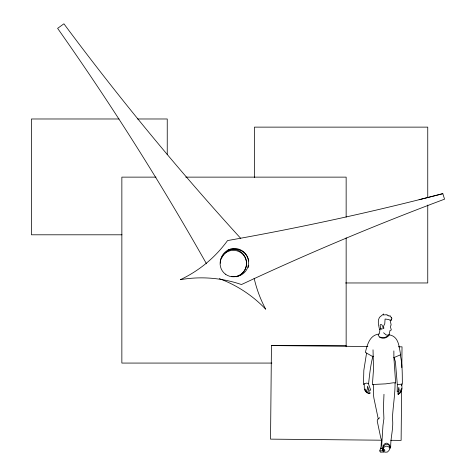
<?xml version="1.0" encoding="UTF-8"?>
<svg xmlns="http://www.w3.org/2000/svg" width="476" height="476" viewBox="0 0 476 476"><rect width="100%" height="100%" fill="white"/><g stroke="black" fill="none" stroke-linecap="round" stroke-linejoin="round"><path stroke-width="0.71" d="M346.147 345.576L271.445 345.576L270.541 439.134L381.829 440.205M393.866 350.907L393.89 357.595L395.633 382.948L393.581 382.758L385.727 383.858L373.446 384.447L373.363 393.914L373.898 398.132L378.259 418.934M401.619 388.416L401.119 440.389L390.731 440.294M401.649 385.447L401.667 383.959M401.821 367.627L402.024 346.831L398.311 346.796M395.074 382.894C395.104 394.753 392.992 406.48 392.42 418.249C393.789 427.793 390.54 437.301 390.707 446.643L390.112 446.464L389.499 444.989L387.607 443.358C385.691 442.644 383.882 444.043 383.287 445.839L383.626 449.07L384.923 450.504L383.198 451.688L385.631 452.2L387.434 452.027L389.017 450.403L390.201 447.785L390.112 446.464M383.977 394.289L383.472 407.135L383.912 418.672L382.966 425.479L381.752 444.459L382.68 450.242L383.061 450.427L384.072 449.522M380.925 328.434L379.925 329.737L379.461 333.206L378.206 335.247C380.389 339.769 387.006 338.823 389.207 334.824M366.562 353.085L363.825 370.328L363.48 384.596L364.217 383.87L366.395 383.097L368.602 383.561C369.59 374.487 370.542 365.199 372.904 356.25M383.953 452.027L380.419 452.2L379.806 450.903L380.175 449.386L381.318 448.219L382.329 448.053M400.953 389.552L399.953 392.343L398.097 394.568L397.847 393.664L399.233 390.433L398.781 387.351L397.984 391.849L397.204 391.927L397.281 385.59L397.704 384.495L402.357 384.15C402.226 374.398 402.535 364.521 400.233 354.941L400.667 354.733C398.93 346.915 399.114 336.389 389.041 334.789L387.541 335.175L386.09 334.896L383.585 332.76M383.501 448.505L383.894 447.416L385.024 446.452C386.851 445.679 389.07 446.542 389.987 448.291M389.041 334.789L390.034 330.386L391.201 330.112L391.272 329.63L390.516 327.387L390.475 326.28L391.135 324.935L390.231 320.419L388.803 319.503L385.078 319.021L384.775 323.692L383.632 326.084L383.817 328.63L382.996 328.178L382.888 326.661L381.829 324.805L380.58 324.453L380.11 325.203L380.723 328.131L381.478 329.267L382.341 328.803M368.347 383.507L370.679 390.088L369.572 390.427L368.733 389.624L367.567 386.22L367.329 388.148L368.293 390.808L370.12 392.777L369.894 393.622L368.698 393.616L366.574 392.516L364.336 388.785L364.217 383.87M390.231 320.419L390.808 319.872L391.73 320.211L391.165 319.152L391.962 318.694L391.314 317.647L391.665 317.433L390.26 316.713L390.201 315.731L388.898 316.141L388.773 315.499L387.113 315.421L387.196 314.678L383.376 314.963L383.62 313.958L379.455 317.355C377.242 321.193 378.723 325.388 379.491 329.374L379.925 329.737M379.723 417.714L377.551 419.529L377.206 420.992L380.883 438.414L381.496 439.318L381.038 446.809L380.461 448.547L381.318 448.219M388.88 335.306L385.495 337.222L383.43 337.615L379.652 337.127M400.233 354.941L393.89 357.595M373.446 384.447L372.399 384.834L373.523 369.09L373.017 349.836M419.094 199.718L442.817 193.661L444.56 199.164A2775.086 2775.086 0 0 0 241.457 284.547A122.897 122.897 0 0 0 180.345 279.686A122.897 122.897 0 0 0 227.552 240.57A2775.086 2775.086 0 0 0 442.817 193.661M379.806 450.903L383.025 450.736M378.825 334.039C369.519 335.288 367.317 344.767 365.348 352.407L372.178 356.256L373.243 356.244M397.704 384.495L397.305 384.548L395.395 361.683L394.104 357.553M398.245 394.384L400.506 392.664L402.036 388.922L401.774 384.174M119.006 118.982L31.44 118.982L31.44 234.799L121.975 234.799M137.558 118.982L167.243 118.982L167.243 154.617M156.021 177.131L121.856 177.131L121.856 363.069L271.879 363.069M185.729 177.131L346.147 177.131L346.147 217.133M345.54 282.964L427.751 282.964L427.751 205.049M271.445 345.576L367.894 346.504M366.437 392.289L364.8 390.177L364.711 389.404M369.465 393.42L367.615 392.355L365.568 389.041M383.198 451.688L382.865 449.582L383.573 446.155L385.685 444.286L387.232 444.316L388.779 445.036L389.737 446.06L390.201 447.785M427.751 197.623L427.751 127.128L254.434 127.128L254.434 177.59M346.147 237.821L346.147 346.772M206.495 263.805A2771.992 2771.992 0 0 0 57.614 28.358L63.909 23.8A2771.992 2771.992 0 0 0 240.582 238.22M219.323 278.65A122.897 122.897 0 0 1 265.727 309.227A122.897 122.897 0 0 1 254.136 278.234M228.087 249.817A14.078 14.078 0 0 1 245.556 268.285M245.271 268.964A14.078 14.078 0 0 1 236.042 276.818M220.442 263.186A14.078 14.078 0 0 1 235.108 248.496A14.078 14.078 0 0 1 248.466 264.382A14.078 14.078 0 0 1 231.467 276.306M248.752 265.441A14.078 14.078 0 0 1 248.228 267.589M221.995 257.462A14.078 14.078 0 0 1 248.758 261.038M225.434 274.182A13.245 13.245 0 0 0 246.491 265.096A13.245 13.245 0 0 0 228.093 251.399A13.245 13.245 0 0 0 225.434 274.182"/></g></svg>
